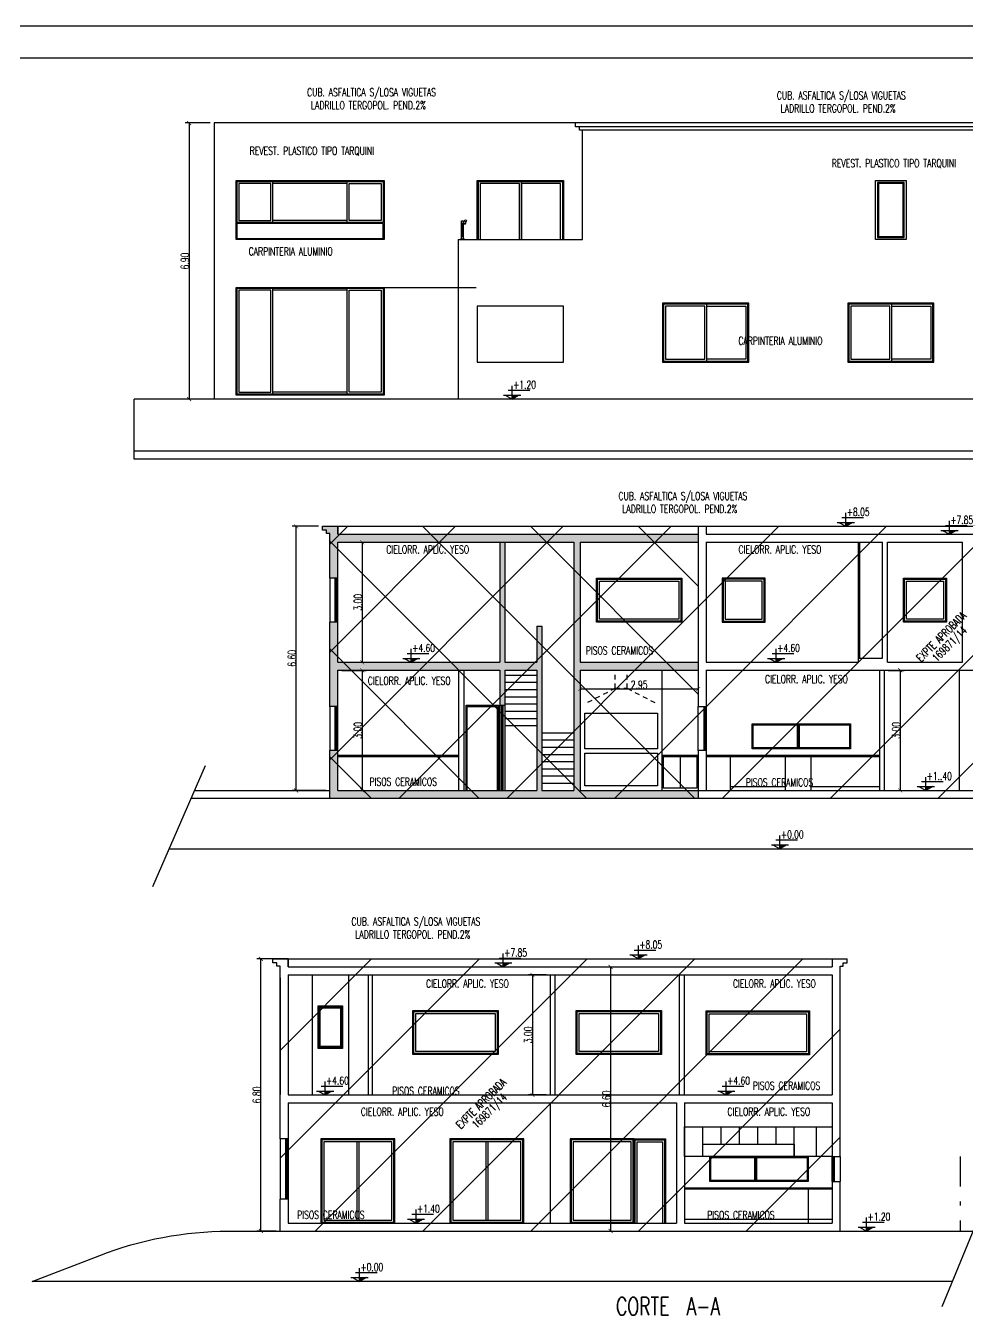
# Model space of a CAD drawing. Header units: millimetres. Extents: x 237 to 802, y 86 to 296.
# Drawn here: x 383.21 to 406.75, y 135.4 to 167.62 of the extents above; entities that cross this region are included whole.
import ezdxf

# ---------------------------------------------------------------- set-up
doc = ezdxf.new("R2010")
doc.units = ezdxf.units.MM
doc.linetypes.add('2040-Superposicion Puentes 20-21-22 con cintas TDC-023-024-025$0$DASHDOT2', pattern=[0.5, 0.25, -0.125, 0, -0.125])
doc.linetypes.add('ACAD_ISO02W100', pattern=[15, 12, -3])
doc.layers.get('Defpoints').update_dxf_attribs({"color": 254})
for name, color, linetype in [('01-MUROS', 6, 'Continuous'), ('02', 1, 'Continuous'), ('02-CARPINTERÍAS', 9, 'Continuous'), ('03-PROYECCIONES', 9, 'Continuous'), ('04', 2, 'Continuous'), ('pl', 7, 'Continuous'), ('texto', 1, 'Continuous'), ('vistas', 1, 'Continuous')]:
    doc.layers.add(name, color=color, linetype=linetype)
doc.styles.add('GRAL', font='romans.shx', dxfattribs={"width": 0.7})
doc.dimstyles.new('C-100-2', dxfattribs={"dimscale": 0, "dimtxt": 0.2, "dimasz": 0.1, "dimexe": 0.1, "dimexo": 0.1, "dimgap": 0.005, "dimtad": 1, "dimzin": 0, "dimdsep": 46, "dimtxsty": 'GRAL', "dimblk1": 'ARCHTICK', "dimblk2": 'ARCHTICK', "dimsah": 1, "dimcen": 0, "dimclrd": 9, "dimclre": 9, "dimclrt": 1, "dimazin": 0, "dimtfac": 1, "dimtofl": 0, "dimtmove": 0, "dimatfit": 2, "dimldrblk": 'ARCHTICK', "dimfxl": 0, "dimtolj": 1, "dimtzin": 0, "dimarcsym": 0})

# ---------------------------------------------------------------- blocks, each defined once
blk = doc.blocks.new('_ArchTick')
at = {"color": 0, "linetype": 'ByBlock', "const_width": 0.15}
blk.add_lwpolyline([(-0.5, -0.5), (0.5, 0.5)], dxfattribs=at)
blk = doc.blocks.new('*D79')
at = {"color": 9, "lineweight": -2}
for p, q in [((397.07, 151.416), (397.07, 150.951)), ((400.02, 151.416), (400.02, 150.951)), ((397.07, 151.051), (400.02, 151.051))]:
    blk.add_line(p, q, dxfattribs=at)
at = {"layer": 'Defpoints', "color": 0}
for p in [(397.07, 151.516), (400.02, 151.516), (400.02, 151.051)]:
    blk.add_point(p, dxfattribs=at)
at = {"color": 9, "lineweight": -2, "xscale": 0.1, "yscale": 0.1, "zscale": 0.1, "rotation": 180}
blk.add_blockref('_ArchTick', (397.07, 151.051), dxfattribs=at)
at = {"color": 9, "lineweight": -2, "xscale": 0.1, "yscale": 0.1, "zscale": 0.1}
blk.add_blockref('_ArchTick', (400.02, 151.051), dxfattribs=at)
at = {"color": 1, "insert": (398.545, 151.156), "char_height": 0.2, "attachment_point": 5, "style": 'GRAL'}
blk.add_mtext('\\A1;2.95', dxfattribs=at)
blk = doc.blocks.new('*D80')
at = {"color": 9, "lineweight": -2}
for p, q in [((396.218, 143.904), (395.776, 143.904)), ((395.876, 143.904), (395.876, 140.904)), ((396.218, 140.904), (395.776, 140.904))]:
    blk.add_line(p, q, dxfattribs=at)
at = {"layer": 'Defpoints', "color": 0}
for p in [(396.318, 143.904), (395.876, 140.904), (396.318, 140.904)]:
    blk.add_point(p, dxfattribs=at)
at = {"color": 9, "lineweight": -2, "xscale": 0.1, "yscale": 0.1, "zscale": 0.1}
for p, rotation in [((395.876, 143.904), 90), ((395.876, 140.904), 270)]:
    blk.add_blockref('_ArchTick', p, dxfattribs=dict(at, rotation=rotation))
at = {"color": 1, "insert": (395.771, 142.404), "char_height": 0.2, "attachment_point": 5, "rotation": 90, "style": 'GRAL'}
blk.add_mtext('\\A1;3.00', dxfattribs=at)
blk = doc.blocks.new('*D81')
at = {"color": 9, "lineweight": -2}
for p, q in [((387.82, 165.195), (387.194, 165.195)), ((387.294, 165.195), (387.294, 158.295)), ((387.82, 158.295), (387.194, 158.295))]:
    blk.add_line(p, q, dxfattribs=at)
at = {"layer": 'Defpoints', "color": 0}
for p in [(387.92, 165.195), (387.294, 158.295), (387.92, 158.295)]:
    blk.add_point(p, dxfattribs=at)
at = {"color": 9, "lineweight": -2, "xscale": 0.1, "yscale": 0.1, "zscale": 0.1}
for p, rotation in [((387.294, 165.195), 90), ((387.294, 158.295), 270)]:
    blk.add_blockref('_ArchTick', p, dxfattribs=dict(at, rotation=rotation))
at = {"color": 1, "insert": (387.189, 161.745), "char_height": 0.2, "attachment_point": 5, "rotation": 90, "style": 'GRAL'}
blk.add_mtext('\\A1;6.90', dxfattribs=at)
blk = doc.blocks.new('*D82')
at = {"color": 9, "lineweight": -2}
for p, q in [((390.53, 155.116), (389.87, 155.116)), ((389.97, 148.516), (389.97, 155.116)), ((390.71, 148.516), (389.87, 148.516))]:
    blk.add_line(p, q, dxfattribs=at)
at = {"layer": 'Defpoints', "color": 0}
for p in [(389.97, 155.116), (390.63, 155.116), (390.81, 148.516)]:
    blk.add_point(p, dxfattribs=at)
at = {"color": 9, "lineweight": -2, "xscale": 0.1, "yscale": 0.1, "zscale": 0.1}
for p, rotation in [((389.97, 155.116), 90), ((389.97, 148.516), 270)]:
    blk.add_blockref('_ArchTick', p, dxfattribs=dict(at, rotation=rotation))
at = {"color": 1, "insert": (389.865, 151.816), "char_height": 0.2, "attachment_point": 5, "rotation": 90, "style": 'GRAL'}
blk.add_mtext('\\A1;6.60', dxfattribs=at)
blk = doc.blocks.new('*D85')
at = {"color": 9, "lineweight": -2}
for p, q in [((404.77, 151.516), (405.172, 151.516)), ((405.072, 151.516), (405.072, 148.516)), ((404.77, 148.516), (405.172, 148.516))]:
    blk.add_line(p, q, dxfattribs=at)
at = {"layer": 'Defpoints', "color": 0}
for p in [(404.67, 151.516), (404.67, 148.516), (405.072, 148.516)]:
    blk.add_point(p, dxfattribs=at)
at = {"color": 9, "lineweight": -2, "xscale": 0.1, "yscale": 0.1, "zscale": 0.1}
for p, rotation in [((405.072, 151.516), 90), ((405.072, 148.516), 270)]:
    blk.add_blockref('_ArchTick', p, dxfattribs=dict(at, rotation=rotation))
at = {"color": 1, "insert": (404.967, 150.016), "char_height": 0.2, "attachment_point": 5, "rotation": 90, "style": 'GRAL'}
blk.add_mtext('\\A1;3.00', dxfattribs=at)
blk = doc.blocks.new('*D90')
at = {"color": 9, "lineweight": -2}
for p, q in [((391.11, 154.716), (391.721, 154.716)), ((391.621, 154.716), (391.621, 151.716)), ((391.11, 151.716), (391.721, 151.716))]:
    blk.add_line(p, q, dxfattribs=at)
at = {"layer": 'Defpoints', "color": 0}
for p in [(391.01, 154.716), (391.01, 151.716), (391.621, 151.716)]:
    blk.add_point(p, dxfattribs=at)
at = {"color": 9, "lineweight": -2, "xscale": 0.1, "yscale": 0.1, "zscale": 0.1}
for p, rotation in [((391.621, 154.716), 90), ((391.621, 151.716), 270)]:
    blk.add_blockref('_ArchTick', p, dxfattribs=dict(at, rotation=rotation))
at = {"color": 1, "insert": (391.516, 153.216), "char_height": 0.2, "attachment_point": 5, "rotation": 90, "style": 'GRAL'}
blk.add_mtext('\\A1;3.00', dxfattribs=at)
blk = doc.blocks.new('*D91')
at = {"color": 9, "lineweight": -2}
for p, q in [((391.11, 151.516), (391.721, 151.516)), ((391.621, 151.516), (391.621, 148.516)), ((391.25, 148.516), (391.721, 148.516))]:
    blk.add_line(p, q, dxfattribs=at)
at = {"layer": 'Defpoints', "color": 0}
for p in [(391.01, 151.516), (391.15, 148.516), (391.621, 148.516)]:
    blk.add_point(p, dxfattribs=at)
at = {"color": 9, "lineweight": -2, "xscale": 0.1, "yscale": 0.1, "zscale": 0.1}
for p, rotation in [((391.621, 151.516), 90), ((391.621, 148.516), 270)]:
    blk.add_blockref('_ArchTick', p, dxfattribs=dict(at, rotation=rotation))
at = {"color": 1, "insert": (391.516, 150.016), "char_height": 0.2, "attachment_point": 5, "rotation": 90, "style": 'GRAL'}
blk.add_mtext('\\A1;3.00', dxfattribs=at)
blk = doc.blocks.new('*D92')
at = {"color": 9, "lineweight": -2}
for p, q in [((389.568, 144.304), (388.992, 144.304)), ((389.092, 137.504), (389.092, 144.304)), ((389.468, 137.504), (388.992, 137.504))]:
    blk.add_line(p, q, dxfattribs=at)
at = {"layer": 'Defpoints', "color": 0}
for p in [(389.092, 144.304), (389.668, 144.304), (389.568, 137.504)]:
    blk.add_point(p, dxfattribs=at)
at = {"color": 9, "lineweight": -2, "xscale": 0.1, "yscale": 0.1, "zscale": 0.1}
for p, rotation in [((389.092, 144.304), 90), ((389.092, 137.504), 270)]:
    blk.add_blockref('_ArchTick', p, dxfattribs=dict(at, rotation=rotation))
at = {"color": 1, "insert": (388.987, 140.904), "char_height": 0.2, "attachment_point": 5, "rotation": 90, "style": 'GRAL'}
blk.add_mtext('\\A1;6.80', dxfattribs=at)
blk = doc.blocks.new('*D93')
at = {"color": 9, "lineweight": -2}
for p, q in [((396.338, 144.104), (397.932, 144.104)), ((397.832, 144.104), (397.832, 137.504)), ((396.338, 137.504), (397.932, 137.504))]:
    blk.add_line(p, q, dxfattribs=at)
at = {"layer": 'Defpoints', "color": 0}
for p in [(396.238, 144.104), (396.238, 137.504), (397.832, 137.504)]:
    blk.add_point(p, dxfattribs=at)
at = {"color": 9, "lineweight": -2, "xscale": 0.1, "yscale": 0.1, "zscale": 0.1}
for p, rotation in [((397.832, 144.104), 90), ((397.832, 137.504), 270)]:
    blk.add_blockref('_ArchTick', p, dxfattribs=dict(at, rotation=rotation))
at = {"color": 1, "insert": (397.727, 140.804), "char_height": 0.2, "attachment_point": 5, "rotation": 90, "style": 'GRAL'}
blk.add_mtext('\\A1;6.60', dxfattribs=at)

msp = doc.modelspace()

# ---------------------------------------------------------------- hatches: boundary and pattern name
h = msp.add_hatch(color=9)
h.dxf.hatch_style = 1
h.paths.add_polyline_path([(400.0202, 154.9163), (391.0102, 154.9163), (391.0102, 155.1163), (390.6302, 155.1163), (390.6302, 155.0163), (390.7302, 155.0163), (390.7302, 154.9362), (390.8102, 154.9362), (390.8102, 153.8163), (391.0102, 153.8163), (391.0102, 154.7163), (396.9102, 154.7163), (396.9102, 149.9563), (396.9102, 148.5163), (396.1102, 148.5163), (396.1102, 151.5163), (396.1102, 152.6163), (395.9902, 152.6163), (395.9902, 151.7163), (395.1902, 151.7163), (395.1902, 154.7163), (395.0602, 154.7163), (395.0602, 151.7163), (391.0102, 151.7163), (391.0102, 152.7163), (390.8102, 152.7163), (390.8102, 150.6163), (391.0102, 150.6163), (391.0102, 151.5163), (395.0602, 151.5163), (395.0602, 150.6463), (395.1902, 150.6463), (395.1902, 151.5163), (395.9902, 151.5163), (395.9902, 148.5163), (391.0102, 148.5163), (391.0102, 149.5163), (390.8102, 149.5163), (390.8102, 148.3163), (400.0202, 148.3163), (400.0202, 148.5163), (397.0702, 148.5163), (397.0702, 151.5163), (400.0202, 151.5163), (400.0202, 151.7163), (397.0702, 151.7163), (397.0702, 154.7163), (400.0202, 154.7163)])
h = msp.add_hatch()
h.set_pattern_fill('ANSI37', color=9, scale=0.6)
h.set_pattern_definition([(45, (0.2067, 1.1425), (-1.347038, 1.347038), []), (135, (0.2067, 1.1425), (-1.347038, -1.347038), [])])
h.paths.add_polyline_path([(400.0202, 155.1163), (390.8102, 155.1163), (390.8102, 148.3163), (400.0202, 148.3163)])
h = msp.add_hatch()
h.set_pattern_fill('ANSI31', color=9, scale=0.6)
h.set_pattern_definition([(45, (0.2067, 1.1425), (-1.3470384, 1.3470384), [])])
h.paths.add_polyline_path([(400.0202, 155.1163), (411.3602, 155.1163), (411.3602, 148.3163), (400.0202, 148.3163)])
h = msp.add_hatch()
h.set_pattern_fill('ANSI31', color=9, scale=0.6)
h.set_pattern_definition([(45, (1.1008, 1.4022), (-1.347038, 1.347038), [])])
h.paths.add_polyline_path([(389.5784, 144.3037), (403.5684, 144.3037), (403.5684, 137.5037), (389.5784, 137.5037)])
at = {"layer": '01-MUROS'}
h = msp.add_hatch(color=7, dxfattribs=at)
h.dxf.hatch_style = 1
edge = h.paths.add_edge_path()
edge.add_line((394.0797, 162.2854), (394.0797, 162.2884))
edge.add_line((394.0797, 162.2884), (394.1047, 162.2884))
edge.add_line((394.1047, 162.2884), (394.1047, 162.7504))
edge.add_line((394.1047, 162.7504), (394.1547, 162.7504))
edge.add_line((394.1547, 162.7504), (394.1547, 162.6804))
edge.add_line((394.1547, 162.6804), (394.196, 162.6804))
edge.add_arc((394.196, 162.6854), 0.005, 270, 360)
edge.add_line((394.201, 162.6854), (394.201, 162.7256))
edge.add_arc((394.2047, 162.7504), 0.025, 180, 261.37307, ccw=False)
edge.add_arc((394.2047, 162.7504), 0.025, 90, 180, ccw=False)
edge.add_arc((394.2047, 162.7504), 0.025, 0, 90, ccw=False)
edge.add_arc((394.2047, 162.7504), 0.025, -81.37307, 0, ccw=False)
edge.add_line((394.2085, 162.7256), (394.2085, 162.6854))
edge.add_arc((394.196, 162.6854), 0.0125, -90, 0, ccw=False)
edge.add_line((394.196, 162.6729), (394.1547, 162.6729))
edge.add_line((394.1547, 162.6729), (394.1547, 162.2884))
edge.add_line((394.1547, 162.2884), (394.1797, 162.2884))
edge.add_line((394.1797, 162.2884), (394.1797, 162.2854))
edge.add_line((394.1797, 162.2854), (394.0797, 162.2854))
at = {"layer": '04'}
h = msp.add_hatch(dxfattribs=at)
h.set_pattern_fill('ANSI36', color=1, scale=0.0004, style=0)
h.set_pattern_definition([(45, (-288.1164967, -308.5356734), (0.000673519209, 0.0024695704333), [0.003175, -0.000635, 0, -0.000635])])
h.paths.add_polyline_path([(395.548, 158.3936), (395.3733, 158.3936), (395.3733, 158.2953)])
h = msp.add_hatch(dxfattribs=at)
h.set_pattern_fill('ANSI36', color=1, scale=0.0004, style=0)
h.set_pattern_definition([(45, (-279.7776507, -311.7147182), (0.000673519209, 0.0024695704333), [0.003175, -0.000635, 0, -0.000635])])
h.paths.add_polyline_path([(403.8869, 155.2145), (403.7122, 155.2145), (403.7122, 155.1163)])
h = msp.add_hatch(dxfattribs=at)
h.set_pattern_fill('ANSI36', color=1, scale=0.0004, style=0)
h.set_pattern_definition([(45, (-277.1875116, -311.9147182), (0.000673519209, 0.0024695704333), [0.003175, -0.000635, 0, -0.000635])])
h.paths.add_polyline_path([(406.477, 155.0145), (406.3023, 155.0145), (406.3023, 154.9163)])
h = msp.add_hatch(dxfattribs=at)
h.set_pattern_fill('ANSI36', color=1, scale=0.0004, style=0)
h.set_pattern_definition([(45, (-290.6403206, -315.1147182), (0.000673519209, 0.0024695704333), [0.003175, -0.000635, 0, -0.000635])])
h.paths.add_polyline_path([(393.0242, 151.8145), (392.8495, 151.8145), (392.8495, 151.7163)])
h = msp.add_hatch(dxfattribs=at)
h.set_pattern_fill('ANSI36', color=1, scale=0.0004, style=0)
h.set_pattern_definition([(45, (-281.5185997, -315.1147182), (0.000673519209, 0.0024695704333), [0.003175, -0.000635, 0, -0.000635])])
h.paths.add_polyline_path([(402.1459, 151.8145), (401.9712, 151.8145), (401.9712, 151.7163)])
h = msp.add_hatch(dxfattribs=at)
h.set_pattern_fill('ANSI36', color=1, scale=0.0004, style=0)
h.set_pattern_definition([(45, (-277.7813076, -318.3147182), (0.000673519209, 0.0024695704333), [0.003175, -0.000635, 0, -0.000635])])
h.paths.add_polyline_path([(405.8832, 148.6145), (405.7085, 148.6145), (405.7085, 148.5163)])
h = msp.add_hatch(dxfattribs=at)
h.set_pattern_fill('ANSI36', color=1, scale=0.0004, style=0)
h.set_pattern_definition([(45, (-281.4249603, -319.7747614), (0.000673519209, 0.0024695704333), [0.003175, -0.000635, 0, -0.000635])])
h.paths.add_polyline_path([(402.2396, 147.1545), (402.0648, 147.1545), (402.0648, 147.0562)])
h = msp.add_hatch(dxfattribs=at)
h.set_pattern_fill('ANSI36', color=1, scale=0.0004, style=0)
h.set_pattern_definition([(45, (-284.9630216, -322.5273263), (0.000673519209, 0.0024695704333), [0.003175, -0.000635, 0, -0.000635])])
h.paths.add_polyline_path([(398.7015, 144.4019), (398.5268, 144.4019), (398.5268, 144.3037)])
h = msp.add_hatch(dxfattribs=at)
h.set_pattern_fill('ANSI36', color=1, scale=0.0004, style=0)
h.set_pattern_definition([(45, (-288.3401066, -322.7273263), (0.000673519209, 0.0024695704333), [0.003175, -0.000635, 0, -0.000635])])
h.paths.add_polyline_path([(395.3244, 144.2019), (395.1497, 144.2019), (395.1497, 144.1037)])
h = msp.add_hatch(dxfattribs=at)
h.set_pattern_fill('ANSI36', color=1, scale=0.0004, style=0)
h.set_pattern_definition([(45, (-292.7938993, -325.9273263), (0.000673519209, 0.0024695704333), [0.003175, -0.000635, 0, -0.000635])])
h.paths.add_polyline_path([(390.8706, 141.0019), (390.6959, 141.0019), (390.6959, 140.9037)])
h = msp.add_hatch(dxfattribs=at)
h.set_pattern_fill('ANSI36', color=1, scale=0.0004, style=0)
h.set_pattern_definition([(45, (-282.7669606, -325.9273263), (0.000673519209, 0.0024695704333), [0.003175, -0.000635, 0, -0.000635])])
h.paths.add_polyline_path([(400.8976, 141.0019), (400.7228, 141.0019), (400.7228, 140.9037)])
h = msp.add_hatch(dxfattribs=at)
h.set_pattern_fill('ANSI36', color=1, scale=0.0004, style=0)
h.set_pattern_definition([(45, (-290.5223453, -329.1273263), (0.000673519209, 0.0024695704333), [0.003175, -0.000635, 0, -0.000635])])
h.paths.add_polyline_path([(393.1422, 137.8019), (392.9675, 137.8019), (392.9675, 137.7037)])
h = msp.add_hatch(dxfattribs=at)
h.set_pattern_fill('ANSI36', color=1, scale=0.0004, style=0)
h.set_pattern_definition([(45, (-279.2583152, -329.3273263), (0.000673519209, 0.0024695704333), [0.003175, -0.000635, 0, -0.000635])])
h.paths.add_polyline_path([(404.4062, 137.6019), (404.2315, 137.6019), (404.2315, 137.5037)])
h = msp.add_hatch(dxfattribs=at)
h.set_pattern_fill('ANSI36', color=1, scale=0.0004, style=0)
h.set_pattern_definition([(45, (-291.934376, -330.5873695), (0.000673519209, 0.0024695704333), [0.003175, -0.000635, 0, -0.000635])])
h.paths.add_polyline_path([(391.7302, 136.3419), (391.5554, 136.3419), (391.5554, 136.2436)])

# ---------------------------------------------------------------- linework, layer by layer
for p, q in [((387.9197, 165.1953), (387.9197, 158.2953)), ((396.9497, 165.1953), (387.9197, 165.1953)), ((410.0725, 165.1953), (396.9497, 165.1953)), ((396.9497, 165.0953), (396.9497, 165.1953)), ((410.0725, 165.0953), (396.9497, 165.0953)), ((397.0497, 165.0152), (397.0497, 165.0953)), ((409.9725, 165.0152), (397.0497, 165.0152)), ((397.1297, 162.2854), (397.1297, 165.0152)), ((394.1047, 162.2884), (394.1047, 162.7504)), ((394.1547, 162.2884), (394.1547, 162.7504)), ((394.0197, 162.2854), (394.0197, 158.2953)), ((413.0425, 158.2953), (385.9258, 158.2953)), ((385.9258, 156.7953), (385.9258, 158.2953)), ((418.0387, 156.7953), (385.9258, 156.7953)), ((390.5602, 147.0562), (396.6005, 147.0562))]:
    msp.add_line(p, q)
at = {"color": 9}
for p, q in [((392.1697, 161.0853), (394.4673, 161.0853)), ((391.0102, 155.1163), (411.1602, 155.1163)), ((391.0102, 153.8163), (390.8102, 153.8163)), ((390.8102, 153.8163), (390.8102, 152.7163)), ((390.9502, 152.7163), (390.9502, 153.8163)), ((390.9802, 152.7163), (390.9802, 153.8163)), ((391.0102, 152.7163), (391.0102, 153.8163)), ((391.0102, 152.7163), (390.8102, 152.7163)), ((391.0102, 150.6163), (390.8102, 150.6163)), ((390.8102, 150.6163), (390.8102, 149.5163)), ((390.9502, 149.5163), (390.9502, 150.6163)), ((390.9802, 149.5163), (390.9802, 150.6163)), ((391.0102, 149.5163), (391.0102, 150.6163)), ((395.0602, 150.6463), (395.1902, 150.6463)), ((400.0202, 150.6163), (400.2202, 150.6163)), ((400.0202, 149.5163), (400.0202, 150.6163)), ((400.2202, 150.6163), (400.2202, 149.5163)), ((402.5002, 149.5755), (402.5002, 150.1564)), ((402.5252, 149.5755), (402.5252, 150.1564)), ((402.5502, 149.5755), (402.5502, 150.1564)), ((391.0102, 149.5163), (390.8102, 149.5163)), ((400.2202, 149.5163), (400.0202, 149.5163)), ((387.6923, 149.1316), (386.3826, 146.1028)), ((389.7684, 144.3037), (403.3684, 144.3037)), ((403.3684, 144.3037), (403.7484, 144.3037)), ((400.1358, 139.3688), (400.1358, 140.1037)), ((400.5933, 139.671), (400.5933, 140.1037)), ((401.0508, 139.671), (401.0508, 140.1037)), ((401.5082, 139.671), (401.5082, 140.1037)), ((401.9657, 139.671), (401.9657, 140.1037)), ((402.4232, 139.3688), (402.4232, 140.1037)), ((402.9684, 140.1037), (402.9684, 139.3688)), ((389.7684, 139.8037), (389.5684, 139.8037)), ((389.5684, 139.8037), (389.5684, 138.3037)), ((389.7684, 139.8037), (389.7684, 138.3037)), ((391.4859, 139.7287), (391.4859, 137.7787)), ((391.5359, 139.7287), (391.5359, 137.7787)), ((394.7109, 139.7287), (394.7109, 137.7787)), ((394.7609, 139.7287), (394.7609, 137.7787)), ((401.4384, 138.7629), (401.4384, 139.3438)), ((401.4634, 138.7629), (401.4634, 139.3438)), ((401.4884, 138.7629), (401.4884, 139.3438)), ((403.3684, 139.3688), (403.5684, 139.3688)), ((403.3684, 138.7379), (403.3684, 139.3688)), ((403.3984, 138.7379), (403.3984, 139.3688)), ((403.4284, 138.7379), (403.4284, 139.3688)), ((403.5684, 139.3688), (403.5684, 138.7379)), ((406.1164, 135.6207), (407.5225, 139.036)), ((403.3684, 138.7379), (403.5684, 138.7379)), ((389.7684, 138.3037), (389.5684, 138.3037))]:
    msp.add_line(p, q, dxfattribs=at)
at = {"color": 7, "linetype": '2040-Superposicion Puentes 20-21-22 con cintas TDC-023-024-025$0$DASHDOT2', "ltscale": 3}
msp.add_line((406.5684, 139.3688), (406.5684, 137.5037), dxfattribs=at)
for points in [[(394.1047, 162.7504), (394.1547, 162.7504)], [(394.0197, 162.2854), (397.1297, 162.2854)], [(418.0387, 156.9953), (385.9258, 156.9953)]]:
    msp.add_lwpolyline(points)
for points in [[(394.1242, 162.3657), (394.1352, 162.3657), (394.1352, 162.673), (394.1242, 162.673)], [(394.1255, 162.3657), (394.134, 162.3657), (394.134, 162.673), (394.1255, 162.673)], [(394.1267, 162.3657), (394.1327, 162.3657), (394.1327, 162.673), (394.1267, 162.673)], [(394.0797, 162.2854), (394.1797, 162.2854), (394.1797, 162.2884), (394.0797, 162.2884)]]:
    msp.add_lwpolyline(points, close=True)
for points in [[(394.1547, 162.6729), (394.196, 162.6729, 0.4142136), (394.2085, 162.6854), (394.2085, 162.7256)], [(394.1547, 162.6804), (394.196, 162.6804, 0.4142136), (394.201, 162.6854), (394.201, 162.7256)]]:
    msp.add_lwpolyline(points, format="xyb")
at = {"color": 9}
for points in [[(397.4769, 153.8163), (399.6099, 153.8163), (399.6099, 152.7163), (397.4769, 152.7163)], [(397.5019, 153.7913), (399.5849, 153.7913), (399.5849, 152.7413), (397.5019, 152.7413)], [(397.5519, 153.7413), (399.5349, 153.7413), (399.5349, 152.7913), (397.5519, 152.7913)], [(401.693, 153.8163), (400.623, 153.8163), (400.623, 152.7163), (401.693, 152.7163)], [(401.668, 153.7913), (400.648, 153.7913), (400.648, 152.7413), (401.668, 152.7413)], [(401.618, 153.7413), (400.698, 153.7413), (400.698, 152.7913), (401.618, 152.7913)], [(405.1552, 153.8163), (406.2252, 153.8163), (406.2252, 152.7163), (405.1552, 152.7163)], [(405.1802, 153.7913), (406.2002, 153.7913), (406.2002, 152.7413), (405.1802, 152.7413)], [(405.2302, 153.7413), (406.1502, 153.7413), (406.1502, 152.7913), (405.2302, 152.7913)], [(403.8301, 149.5505), (401.3701, 149.5505), (401.3701, 150.1814), (403.8301, 150.1814)], [(403.8051, 149.5755), (401.3951, 149.5755), (401.3951, 150.1564), (403.8051, 150.1564)], [(390.5173, 143.1354), (391.1295, 143.1354), (391.1295, 142.0625), (390.5173, 142.0625)], [(390.5423, 143.1104), (391.1045, 143.1104), (391.1045, 142.0875), (390.5423, 142.0875)], [(390.5673, 143.0854), (391.0795, 143.0854), (391.0795, 142.1125), (390.5673, 142.1125)], [(392.8904, 143.0124), (395.0234, 143.0124), (395.0234, 141.9124), (392.8904, 141.9124)], [(392.9154, 142.9874), (394.9984, 142.9874), (394.9984, 141.9374), (392.9154, 141.9374)], [(392.9654, 142.9374), (394.9484, 142.9374), (394.9484, 141.9874), (392.9654, 141.9874)], [(396.971, 143.0124), (399.104, 143.0124), (399.104, 141.9124), (396.971, 141.9124)], [(396.996, 142.9874), (399.079, 142.9874), (399.079, 141.9374), (396.996, 141.9374)], [(397.046, 142.9374), (399.029, 142.9374), (399.029, 141.9874), (397.046, 141.9874)], [(400.2184, 143.0037), (402.8012, 143.0037), (402.8012, 141.9037), (400.2184, 141.9037)], [(400.2434, 142.9787), (402.7762, 142.9787), (402.7762, 141.9287), (400.2434, 141.9287)], [(400.2934, 142.9287), (402.7262, 142.9287), (402.7262, 141.9787), (400.2934, 141.9787)], [(399.6784, 140.1037), (403.3684, 140.1037), (403.3684, 139.3688), (399.6784, 139.3688)], [(392.4359, 139.8037), (390.5859, 139.8037), (390.5859, 137.7037), (392.4359, 137.7037)], [(392.4109, 139.7787), (390.6109, 139.7787), (390.6109, 137.7287), (392.4109, 137.7287)], [(392.3609, 139.7287), (390.6609, 139.7287), (390.6609, 137.7787), (392.3609, 137.7787)], [(395.6609, 139.8037), (393.8109, 139.8037), (393.8109, 137.7037), (395.6609, 137.7037)], [(395.6359, 139.7787), (393.8359, 139.7787), (393.8359, 137.7287), (395.6359, 137.7287)], [(395.5859, 139.7287), (393.8859, 139.7287), (393.8859, 137.7787), (395.5859, 137.7787)], [(398.4206, 139.8037), (396.8206, 139.8037), (396.8206, 137.7037), (398.4206, 137.7037)], [(398.3956, 139.7787), (396.8456, 139.7787), (396.8456, 137.7287), (398.3956, 137.7287)], [(398.3456, 139.7287), (396.8956, 139.7287), (396.8956, 137.7787), (398.3456, 137.7787)], [(400.1358, 139.671), (402.4232, 139.671), (402.4232, 139.3688), (400.1358, 139.3688)], [(402.7684, 138.7379), (400.3084, 138.7379), (400.3084, 139.3688), (402.7684, 139.3688)], [(402.7434, 138.7629), (400.3334, 138.7629), (400.3334, 139.3438), (402.7434, 139.3438)]]:
    msp.add_lwpolyline(points, close=True, dxfattribs=at)
for points in [[(394.2197, 148.5163), (394.2197, 150.6463), (395.0297, 150.6463), (395.0297, 148.5163)], [(394.2497, 148.5163), (394.2497, 150.6163), (394.9997, 150.6163), (394.9997, 148.5163)], [(398.4206, 137.7037), (398.4206, 139.8037), (399.2006, 139.8037), (399.2006, 137.7037)], [(398.4456, 137.7037), (398.4456, 139.7787), (399.1756, 139.7787), (399.1756, 137.7037)], [(398.4956, 137.7037), (398.4956, 139.7287), (399.1256, 139.7287), (399.1256, 137.7037)]]:
    msp.add_lwpolyline(points, dxfattribs=at)
for radius in [0.025, 0.0235]:
    msp.add_circle((394.2047, 162.7504), radius)
at = {"layer": '01-MUROS'}
for p, q in [((390.6302, 155.1163), (391.0102, 155.1163)), ((390.6302, 155.0163), (390.6302, 155.1163)), ((390.7302, 155.0163), (390.6302, 155.0163)), ((390.7302, 154.9362), (390.7302, 155.0163)), ((391.0102, 154.9163), (391.0102, 155.1163)), ((391.0102, 155.1163), (391.0102, 154.9163)), ((400.0202, 155.1163), (400.0202, 151.5163)), ((400.2202, 155.1163), (400.2202, 154.9163)), ((390.8102, 154.9362), (390.7302, 154.9362)), ((390.8102, 153.8163), (390.8102, 154.9362)), ((391.0102, 154.9163), (400.0202, 154.9163)), ((391.0102, 154.7163), (396.9102, 154.7163)), ((391.0102, 153.8163), (391.0102, 154.7163)), ((395.0602, 154.7163), (395.0602, 151.7163)), ((395.1902, 154.7163), (395.1902, 151.7163)), ((396.9102, 154.7163), (396.9102, 149.9563)), ((397.0702, 154.7163), (397.0702, 151.7163)), ((397.0702, 154.7163), (400.0202, 154.7163)), ((400.2202, 154.9163), (411.1602, 154.9163)), ((400.2202, 154.7163), (404.6302, 154.7163)), ((400.2202, 154.7163), (400.2202, 151.7163)), ((404.6302, 151.8163), (404.6302, 154.7163)), ((404.7502, 151.7163), (404.7502, 154.7163)), ((404.7502, 154.7163), (406.6302, 154.7163)), ((406.6302, 151.7163), (406.6302, 154.7163)), ((390.8102, 150.6163), (390.8102, 152.7163)), ((391.0102, 151.7163), (391.0102, 152.7163)), ((395.9902, 152.6163), (395.9902, 151.7163)), ((395.9902, 152.6163), (396.1102, 152.6163)), ((396.1102, 152.6163), (396.1102, 149.9563)), ((404.0302, 151.8163), (404.6302, 151.8163)), ((391.0102, 151.7163), (395.0602, 151.7163)), ((391.0102, 151.5163), (395.0602, 151.5163)), ((391.0102, 150.6163), (391.0102, 151.5163)), ((394.0302, 151.5163), (394.0302, 148.5163)), ((394.1602, 151.5163), (394.1602, 148.5163)), ((395.0602, 151.5163), (395.0602, 148.5163)), ((395.1902, 151.7163), (395.9902, 151.7163)), ((395.1902, 151.5163), (395.1902, 148.5163)), ((395.1902, 151.5163), (395.9902, 151.5163)), ((395.9902, 151.5163), (395.9902, 148.5163)), ((396.1102, 151.5163), (396.1102, 148.5163)), ((396.9102, 151.5163), (396.9102, 148.5163)), ((397.0702, 151.7163), (400.0202, 151.7163)), ((397.0702, 151.5163), (397.0702, 148.5163)), ((397.0702, 151.5163), (400.0202, 151.5163)), ((400.0202, 151.5163), (400.0202, 150.6163)), ((400.2202, 151.7163), (404.0302, 151.7163)), ((400.2202, 151.5163), (411.1602, 151.5163)), ((400.2202, 151.5163), (400.2202, 150.6163)), ((404.5502, 151.5163), (404.5502, 148.5163)), ((404.6702, 151.5163), (404.6702, 148.5163)), ((404.7502, 151.7163), (406.6302, 151.7163)), ((406.5502, 148.5163), (406.5502, 151.5163)), ((390.8102, 148.3163), (390.8102, 149.5163)), ((391.0102, 148.5163), (391.0102, 149.5163)), ((400.0202, 149.5163), (400.0202, 148.3163)), ((400.2202, 149.5163), (400.2202, 148.5163)), ((413.8602, 148.3163), (387.3397, 148.3163)), ((387.4262, 148.5163), (390.8102, 148.5163)), ((391.0102, 148.5163), (395.9902, 148.5163)), ((396.1102, 148.5163), (396.9102, 148.5163)), ((397.0702, 148.5163), (411.1602, 148.5163)), ((386.7949, 147.0562), (422.0505, 147.0562)), ((389.3884, 144.3037), (389.7684, 144.3037)), ((389.3884, 144.2037), (389.3884, 144.3037)), ((389.4884, 144.2037), (389.3884, 144.2037)), ((389.4884, 144.1236), (389.4884, 144.2037)), ((389.5684, 144.1236), (389.4884, 144.1236)), ((389.5684, 139.8037), (389.5684, 144.1236)), ((389.7684, 144.3037), (389.7684, 144.1037)), ((389.7684, 144.1037), (389.7684, 144.3037)), ((389.7684, 144.3037), (389.7684, 144.1037)), ((389.7684, 144.1037), (403.3684, 144.1037)), ((403.3684, 144.3037), (403.3684, 144.1037)), ((403.6484, 144.1236), (403.6484, 144.2037)), ((403.6484, 144.2037), (403.7484, 144.2037)), ((403.7484, 144.2037), (403.7484, 144.3037)), ((389.5684, 143.828), (389.5684, 140.9124)), ((389.7684, 143.9037), (403.3684, 143.9037)), ((389.7684, 143.9037), (389.7684, 140.9037)), ((391.7684, 143.9037), (391.7684, 140.9124)), ((391.8684, 143.9037), (391.8684, 140.9124)), ((396.3184, 143.9037), (396.3184, 140.9124)), ((396.4384, 143.9037), (396.4384, 140.9124)), ((399.5484, 143.9037), (399.5484, 140.9124)), ((399.6684, 143.9037), (399.6684, 140.9124)), ((403.3684, 143.9037), (403.3684, 140.9037)), ((389.7684, 143.628), (389.7684, 140.9124)), ((403.3684, 142.2736), (403.3684, 140.9124)), ((389.7684, 140.9037), (403.3684, 140.9037)), ((389.7684, 140.7037), (399.4784, 140.7037)), ((389.7684, 140.7037), (389.7684, 139.8037)), ((399.4784, 140.7037), (399.4784, 137.7037)), ((399.6784, 140.7037), (399.6784, 137.7037)), ((399.6784, 140.7037), (403.3684, 140.7037)), ((403.3684, 140.7037), (403.3684, 139.3688)), ((403.3684, 138.7379), (403.3684, 137.7037)), ((389.5684, 137.5037), (389.5684, 138.3037)), ((389.7684, 138.3037), (389.7684, 137.7037)), ((396.8206, 138.5338), (396.8206, 138.3338)), ((389.7684, 137.7037), (399.4784, 137.7037)), ((390.5859, 137.9037), (390.5859, 137.7037)), ((399.6784, 137.7037), (403.3684, 137.7037)), ((388.2778, 137.5037), (406.8916, 137.5037))]:
    msp.add_line(p, q, dxfattribs=at)
at = {"layer": '01-MUROS', "color": 1}
for p, q in [((404.0302, 151.7163), (404.0302, 154.7163)), ((404.0602, 151.8163), (404.0602, 154.7163)), ((399.1202, 148.5163), (399.1202, 151.5163)), ((395.1902, 151.3963), (395.9902, 151.3963)), ((395.1902, 151.2163), (395.9902, 151.2163)), ((395.1902, 151.0363), (395.9902, 151.0363)), ((395.1902, 150.8563), (395.9902, 150.8563)), ((395.1902, 150.6763), (395.9902, 150.6763)), ((395.1902, 150.4963), (395.9902, 150.4963)), ((395.1902, 150.3163), (395.9902, 150.3163)), ((395.1902, 150.1363), (395.9902, 150.1363)), ((396.1102, 149.9563), (396.9102, 149.9563)), ((396.1102, 149.7763), (396.9102, 149.7763)), ((396.1102, 149.5963), (396.9102, 149.5963)), ((391.0102, 149.3963), (394.0302, 149.3963)), ((391.0102, 149.3663), (394.0302, 149.3663)), ((396.1102, 149.4163), (396.9102, 149.4163)), ((396.1102, 149.2363), (396.9102, 149.2363)), ((399.1202, 149.3963), (400.0202, 149.3963)), ((399.1202, 149.3663), (400.0202, 149.3663)), ((399.5702, 149.3663), (399.5702, 148.5747)), ((400.2202, 149.3963), (404.5502, 149.3963)), ((400.2202, 149.3663), (404.5502, 149.3663)), ((400.8202, 149.3663), (400.8202, 148.5163)), ((400.8365, 149.3663), (400.8365, 149.3963)), ((402.1801, 149.3663), (402.1801, 149.3963)), ((402.1964, 149.3663), (402.1964, 148.5163)), ((402.8392, 149.3663), (402.8392, 148.5163)), ((402.8555, 149.3663), (402.8555, 149.3963)), ((396.1102, 149.0563), (396.9102, 149.0563)), ((396.1102, 148.8763), (396.9102, 148.8763)), ((396.1102, 148.6963), (396.9102, 148.6963)), ((400.8202, 148.6163), (402.1964, 148.6163)), ((402.8392, 148.6163), (404.5502, 148.6163)), ((390.3684, 143.9037), (390.3684, 140.9124)), ((391.2784, 143.9037), (391.2784, 140.9124)), ((396.3184, 140.7037), (396.3184, 137.7037)), ((399.6784, 138.5837), (403.3684, 138.5837)), ((399.6784, 138.5537), (403.3684, 138.5537)), ((402.7684, 138.5537), (402.7684, 137.7037)), ((399.6784, 137.8037), (403.3684, 137.8037))]:
    msp.add_line(p, q, dxfattribs=at)
for points in [[(397.1902, 150.4455), (399.0002, 150.4455), (399.0002, 149.5575), (397.1902, 149.5575)], [(397.1902, 149.4451), (399.0002, 149.4451), (399.0002, 148.6317), (397.1902, 148.6317)], [(399.1548, 149.3663), (399.9897, 149.3663), (399.9897, 148.5747), (399.1548, 148.5747)]]:
    msp.add_lwpolyline(points, close=True, dxfattribs=at)
at = {"layer": '01-MUROS'}
for points in [[(389.7684, 144.3037), (389.5684, 144.3037)], [(403.5684, 139.3688), (403.5684, 144.1236), (403.6484, 144.1236)], [(403.5684, 140.9124), (403.5684, 142.2736)], [(403.5684, 137.5037), (403.5684, 138.7379)]]:
    msp.add_lwpolyline(points, dxfattribs=at)
msp.add_lwpolyline([(406.3729, 136.2436), (383.3721, 136.2436), (385.0608, 136.8943, -0.0905424), (388.2778, 137.5037), (389.5684, 137.5037)], format="xyb", dxfattribs=at)
at = {"layer": '02', "color": 1}
for p, q in [((395.3733, 158.2953), (395.3733, 158.6291)), ((395.158, 158.3936), (395.5887, 158.3936)), ((395.1986, 158.3936), (395.3733, 158.2953)), ((395.548, 158.3936), (395.3733, 158.2953)), ((403.7122, 155.1163), (403.7122, 155.45)), ((403.4968, 155.2145), (403.9275, 155.2145)), ((403.5374, 155.2145), (403.7122, 155.1163)), ((403.8869, 155.2145), (403.7122, 155.1163)), ((406.0869, 155.0145), (406.5177, 155.0145)), ((406.1276, 155.0145), (406.3023, 154.9163)), ((406.3023, 154.9163), (406.3023, 155.25)), ((406.477, 155.0145), (406.3023, 154.9163)), ((392.6341, 151.8145), (393.0648, 151.8145)), ((392.6748, 151.8145), (392.8495, 151.7163)), ((392.8495, 151.7163), (392.8495, 152.05)), ((393.0242, 151.8145), (392.8495, 151.7163)), ((401.7559, 151.8145), (402.1866, 151.8145)), ((401.7965, 151.8145), (401.9712, 151.7163)), ((401.9712, 151.7163), (401.9712, 152.05)), ((402.1459, 151.8145), (401.9712, 151.7163)), ((405.4931, 148.6145), (405.9239, 148.6145)), ((405.5338, 148.6145), (405.7085, 148.5163)), ((405.7085, 148.5163), (405.7085, 148.85)), ((405.8832, 148.6145), (405.7085, 148.5163)), ((402.0648, 147.0562), (402.0648, 147.39)), ((401.8495, 147.1545), (402.2802, 147.1545)), ((401.8901, 147.1545), (402.0648, 147.0562)), ((402.2396, 147.1545), (402.0648, 147.0562)), ((395.1497, 144.1037), (395.1497, 144.4374)), ((398.3114, 144.4019), (398.7421, 144.4019)), ((398.3521, 144.4019), (398.5268, 144.3037)), ((398.5268, 144.3037), (398.5268, 144.6374)), ((398.7015, 144.4019), (398.5268, 144.3037)), ((394.9343, 144.2019), (395.3651, 144.2019)), ((394.975, 144.2019), (395.1497, 144.1037)), ((395.3244, 144.2019), (395.1497, 144.1037)), ((390.6959, 140.9037), (390.6959, 141.2374)), ((400.7228, 140.9037), (400.7228, 141.2374)), ((390.4806, 141.0019), (390.9113, 141.0019)), ((390.5212, 141.0019), (390.6959, 140.9037)), ((390.8706, 141.0019), (390.6959, 140.9037)), ((400.5075, 141.0019), (400.9382, 141.0019)), ((400.5481, 141.0019), (400.7228, 140.9037)), ((400.8976, 141.0019), (400.7228, 140.9037)), ((392.9675, 137.7037), (392.9675, 138.0374)), ((392.7521, 137.8019), (393.1828, 137.8019)), ((392.7927, 137.8019), (392.9675, 137.7037)), ((393.1422, 137.8019), (392.9675, 137.7037)), ((404.0161, 137.6019), (404.4468, 137.6019)), ((404.0568, 137.6019), (404.2315, 137.5037)), ((404.2315, 137.5037), (404.2315, 137.8374)), ((404.4062, 137.6019), (404.2315, 137.5037)), ((391.3401, 136.3419), (391.7708, 136.3419)), ((391.3807, 136.3419), (391.5554, 136.2436)), ((391.5554, 136.2436), (391.5554, 136.5774)), ((391.7302, 136.3419), (391.5554, 136.2436))]:
    msp.add_line(p, q, dxfattribs=at)
at = {"layer": '02-CARPINTERÍAS'}
for p, q in [((404.5025, 163.7057), (404.5025, 162.3354)), ((404.5025, 163.7057), (404.5025, 162.3354)), ((405.1725, 163.7054), (404.5025, 163.7054)), ((405.1725, 162.3354), (405.1725, 163.7054)), ((391.2497, 163.6854), (389.3897, 163.6854)), ((404.5275, 163.6807), (404.5275, 162.3604)), ((404.5275, 163.6807), (404.5275, 162.3604)), ((405.1475, 163.6804), (404.5275, 163.6804)), ((405.1475, 162.3604), (405.1475, 163.6804)), ((391.2497, 162.7554), (389.3897, 162.7554)), ((404.5025, 162.3354), (405.1725, 162.3354)), ((404.5275, 162.3604), (405.1475, 162.3604)), ((391.2497, 161.0153), (389.3897, 161.0153)), ((391.2497, 158.4653), (389.3897, 158.4653)), ((395.1052, 150.6463), (395.1052, 148.5163)), ((395.1452, 148.5163), (395.1452, 150.6463)), ((400.1602, 150.6163), (400.1602, 149.5163)), ((400.1902, 150.6163), (400.1902, 149.5163)), ((400.2202, 149.3963), (400.2202, 149.3663)), ((389.7084, 139.8037), (389.7084, 138.3037)), ((389.7384, 139.8037), (389.7384, 138.3037))]:
    msp.add_line(p, q, dxfattribs=at)
for points in [[(388.4697, 163.7554), (392.1697, 163.7554), (392.1697, 162.2854), (388.4697, 162.2854)], [(388.4897, 163.7354), (392.1497, 163.7354), (392.1497, 162.7054), (388.4897, 162.7054)], [(389.3897, 163.7354), (388.4897, 163.7354), (388.4897, 162.7054), (389.3897, 162.7054)], [(391.2497, 163.7354), (392.1497, 163.7354), (392.1497, 162.7054), (391.2497, 162.7054)], [(395.5997, 163.7354), (394.5197, 163.7354), (394.5197, 162.2854), (395.5997, 162.2854)], [(405.2225, 163.7554), (405.2225, 162.2854), (404.4525, 162.2854), (404.4525, 163.7554)], [(389.3397, 163.6854), (388.5397, 163.6854), (388.5397, 162.7554), (389.3397, 162.7554)], [(391.2997, 163.6854), (392.0997, 163.6854), (392.0997, 162.7554), (391.2997, 162.7554)], [(392.1497, 162.6854), (388.4897, 162.6854), (388.4897, 162.3054), (392.1497, 162.3054)], [(388.4697, 161.0853), (392.1697, 161.0853), (392.1697, 158.3953), (388.4697, 158.3953)], [(388.4897, 161.0653), (392.1497, 161.0653), (392.1497, 158.4153), (388.4897, 158.4153)], [(389.3897, 161.0653), (388.4897, 161.0653), (388.4897, 158.4153), (389.3897, 158.4153)], [(389.3397, 161.0153), (388.5397, 161.0153), (388.5397, 158.4653), (389.3397, 158.4653)], [(391.2497, 161.0653), (392.1497, 161.0653), (392.1497, 158.4153), (391.2497, 158.4153)], [(391.2997, 161.0153), (392.0997, 161.0153), (392.0997, 158.4653), (391.2997, 158.4653)], [(394.4997, 159.2199), (396.6497, 159.2199), (396.6497, 160.6199), (394.4997, 160.6199)], [(399.1325, 159.2199), (401.2825, 159.2199), (401.2825, 160.6899), (399.1325, 160.6899)], [(399.1575, 159.2449), (401.2575, 159.2449), (401.2575, 160.6649), (399.1575, 160.6649)], [(400.2325, 160.6649), (399.1575, 160.6649), (399.1575, 159.2449), (400.2325, 159.2449)], [(400.1825, 160.6149), (399.2075, 160.6149), (399.2075, 159.2949), (400.1825, 159.2949)], [(400.2325, 160.6149), (401.2075, 160.6149), (401.2075, 159.2949), (400.2325, 159.2949)], [(403.7625, 159.2199), (405.9125, 159.2199), (405.9125, 160.6899), (403.7625, 160.6899)], [(403.7875, 159.2449), (405.8875, 159.2449), (405.8875, 160.6649), (403.7875, 160.6649)], [(404.8625, 160.6649), (403.7875, 160.6649), (403.7875, 159.2449), (404.8625, 159.2449)], [(404.8125, 160.6149), (403.8375, 160.6149), (403.8375, 159.2949), (404.8125, 159.2949)], [(404.8625, 160.6149), (405.8375, 160.6149), (405.8375, 159.2949), (404.8625, 159.2949)]]:
    msp.add_lwpolyline(points, close=True, dxfattribs=at)
for points in [[(394.4997, 162.2854), (394.4997, 163.7554), (396.6497, 163.7554), (396.6497, 162.2854)], [(394.5197, 162.2854), (394.5197, 163.7354), (396.6297, 163.7354), (396.6297, 162.2854)], [(395.5497, 162.2854), (395.5497, 163.6854), (394.5697, 163.6854), (394.5697, 162.2854)], [(396.5797, 162.2854), (396.5797, 163.6854), (395.5997, 163.6854), (395.5997, 162.2854)]]:
    msp.add_lwpolyline(points, dxfattribs=at)
at = {"layer": '03-PROYECCIONES', "linetype": 'ACAD_ISO02W100', "ltscale": 0.01}
for p, q in [((397.9452, 151.0663), (397.9452, 151.5163)), ((397.9452, 151.0663), (397.1902, 150.6763)), ((398.2452, 151.0663), (399.0002, 150.6763))]:
    msp.add_line(p, q, dxfattribs=at)
msp.add_lwpolyline([(397.9452, 151.0663), (398.2452, 151.0663), (398.2452, 151.5163)], dxfattribs=at)
at = {"layer": 'pl'}
for p, q in [((355.0846, 167.6243), (443.6846, 167.6243)), ((355.8846, 166.8243), (442.8846, 166.8243))]:
    msp.add_line(p, q, dxfattribs=at)
at = {"layer": 'vistas'}
for p, q in [((395.27, 158.5176), (395.8116, 158.5176)), ((403.6088, 155.3386), (404.1504, 155.3386)), ((406.1989, 155.1386), (406.7405, 155.1386)), ((392.7461, 151.9386), (393.2877, 151.9386)), ((401.8679, 151.9386), (402.4095, 151.9386)), ((405.6051, 148.7386), (406.1467, 148.7386)), ((401.9615, 147.2785), (402.5031, 147.2785)), ((398.4234, 144.526), (398.965, 144.526)), ((395.0463, 144.326), (395.588, 144.326)), ((390.5926, 141.126), (391.1342, 141.126)), ((400.6195, 141.126), (401.1611, 141.126)), ((392.8641, 137.926), (393.4057, 137.926)), ((404.1281, 137.726), (404.6697, 137.726)), ((391.4521, 136.4659), (391.9937, 136.4659))]:
    msp.add_line(p, q, dxfattribs=at)

# ---------------------------------------------------------------- texts
at = {"layer": '02', "style": 'GRAL', "width": 0.7}
for s, p in [('CUB. ASFALTICA S/LOSA VIGUETAS', (390.2444, 165.8616)), ('CUB. ASFALTICA S/LOSA VIGUETAS', (401.9862, 165.7838)), ('LADRILLO TERGOPOL. PEND.2%%%', (390.3413, 165.5378)), ('LADRILLO TERGOPOL. PEND.2%%%', (402.083, 165.46)), ('REVEST. PLASTICO TIPO TARQUINI', (388.8097, 164.3989)), ('REVEST. PLASTICO TIPO TARQUINI', (403.3605, 164.0881)), ('CARPINTERIA ALUMINIO', (388.7839, 161.8865)), ('CARPINTERIA ALUMINIO', (401.0267, 159.6515)), ('CUB. ASFALTICA S/LOSA VIGUETAS', (398.0278, 155.7723)), ('LADRILLO TERGOPOL. PEND.2%%%', (398.1246, 155.4484)), ('CIELORR. APLIC. YESO', (392.2245, 154.4361)), ('CIELORR. APLIC. YESO', (401.0293, 154.4361)), ('PISOS CERAMICOS', (397.2099, 151.9101)), ('CIELORR. APLIC. YESO', (391.7619, 151.1554)), ('CIELORR. APLIC. YESO', (401.6912, 151.198)), ('PISOS CERAMICOS', (391.8051, 148.6311)), ('PISOS CERAMICOS', (401.2104, 148.6163)), ('CUB. ASFALTICA S/LOSA VIGUETAS', (391.3532, 145.1375)), ('LADRILLO TERGOPOL. PEND.2%%%', (391.45, 144.8137)), ('CIELORR. APLIC. YESO', (393.2179, 143.5854)), ('CIELORR. APLIC. YESO', (400.8899, 143.5854)), ('PISOS CERAMICOS', (401.3854, 141.0352)), ('PISOS CERAMICOS', (392.3715, 140.9037)), ('CIELORR. APLIC. YESO', (391.5893, 140.3854)), ('CIELORR. APLIC. YESO', (400.751, 140.3854)), ('PISOS CERAMICOS', (389.9954, 137.8068)), ('PISOS CERAMICOS', (400.2474, 137.8037))]:
    msp.add_text(s, height=0.2, dxfattribs=at).set_placement(p)
for s, p in [('EXPTE APROBADA', (405.5907, 151.709)), ('169871/14', (405.9878, 151.7163)), ('EXPTE APROBADA', (394.0893, 140.0428)), ('169871/14', (394.4864, 140.05))]:
    msp.add_text(s, height=0.2, rotation=45, dxfattribs=at).set_placement(p)
at = {"layer": '02', "color": 7, "style": 'GRAL', "width": 0.7}
msp.add_text('CORTE  A-A', height=0.45, dxfattribs=at).set_placement((397.9653, 135.3994))
at = {"layer": 'texto', "style": 'GRAL', "width": 0.7}
for s, p in [('+1.20', (395.3959, 158.5541)), ('+8.05', (403.7348, 155.3751)), ('+7.85', (406.3249, 155.1751)), ('+4.60', (392.8721, 151.9751)), ('+4.60', (401.9938, 151.9751)), ('+1..40', (405.7311, 148.7751)), ('+0.00', (402.0875, 147.3151)), ('+8.05', (398.5494, 144.5625)), ('+7.85', (395.1723, 144.3625)), ('+4.60', (390.7185, 141.1625)), ('+4.60', (400.7455, 141.1625)), ('+1.40', (392.9901, 137.9625)), ('+1.20', (404.2541, 137.7625)), ('+0.00', (391.5781, 136.5025))]:
    msp.add_text(s, height=0.198, dxfattribs=at).set_placement(p)

# ---------------------------------------------------------------- dimensions: what is measured, and where the dimension line sits
at = {"color": 9}
for base, p1, p2, picture, middle in [((387.2938, 158.2953), (387.9197, 165.1953), (387.9197, 158.2953), '*D81', (387.1888, 161.7453)), ((389.9696, 155.1163), (390.8102, 148.5163), (390.6302, 155.1163), '*D82', (389.8646, 151.8163)), ((391.6206, 151.7163), (391.0102, 154.7163), (391.0102, 151.7163), '*D90', (391.5156, 153.2163)), ((391.6206, 148.5163), (391.0102, 151.5163), (391.1501, 148.5163), '*D91', (391.5156, 150.0163)), ((405.072, 148.5163), (404.6702, 151.5163), (404.6702, 148.5163), '*D85', (404.967, 150.0163)), ((389.0916, 144.3037), (389.5684, 137.5037), (389.6684, 144.3037), '*D92', (388.9866, 140.9037)), ((397.8324, 137.5037), (396.2379, 144.1037), (396.2379, 137.5037), '*D93', (397.7274, 140.8037)), ((395.8758, 140.9037), (396.3184, 143.9037), (396.3184, 140.9037), '*D80', (395.7708, 142.4037))]:
    dim = msp.add_linear_dim(base=base, p1=p1, p2=p2, angle=90, dimstyle='C-100-2', override={"dimscale": 1}, dxfattribs=at)
    dim.commit()
    dim.dimension.update_dxf_attribs({"geometry": picture, "text_midpoint": middle})
dim = msp.add_linear_dim(base=(400.0202, 151.0507), p1=(397.0702, 151.5163), p2=(400.0202, 151.5163), dimstyle='C-100-2', override={"dimscale": 1}, dxfattribs=at)
dim.commit()
dim.dimension.update_dxf_attribs({"geometry": '*D79', "text_midpoint": (398.5452, 151.1557)})

doc.saveas('drawing.dxf')
